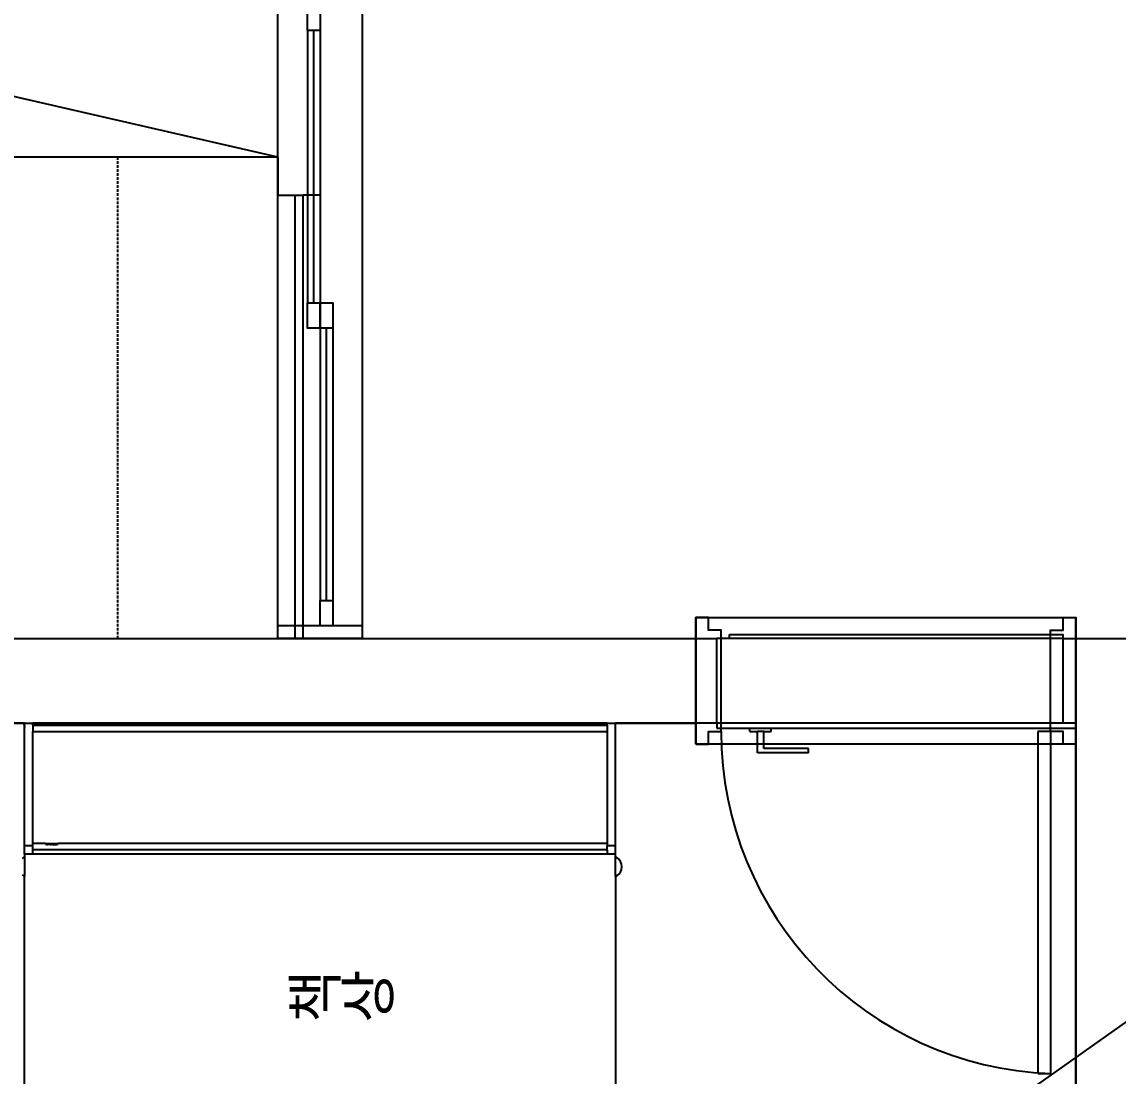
# Model space of a CAD drawing. Header units: millimetres. Extents: x -41292 to 298682, y -22072 to 33155.
# Drawn here: x 26438 to 29035, y -9335 to -6839 of the extents above; entities that cross this region are included whole.
import ezdxf

# ---------------------------------------------------------------- set-up
doc = ezdxf.new("R2010")
doc.units = ezdxf.units.MM
doc.linetypes.add('HIDDEN', pattern=[9.525, 6.35, -3.175])
for name, color, linetype in [('0-ELC TEXT', 7, 'Continuous'), ('벽1', 2, 'Continuous'), ('창호', 4, 'Continuous'), ('틀', 8, 'Continuous'), ('히든', 9, 'HIDDEN')]:
    doc.layers.add(name, color=color, linetype=linetype)
doc.styles.add('코레일둥고', font='@Microsoft JhengHei Light.ttf')

# ---------------------------------------------------------------- blocks, each defined once
blk = doc.blocks.new('rmfnasesx')
for p, q in [((54507.9, 8353), (54507.9, 8743)), ((54607.9, 8743), (54607.9, 8263)), ((54507.9, 8353), (52807.9, 8353)), ((54507.9, 8353), (54507.9, 8263)), ((54507.9, 8263), (54547.9, 8263)), ((54547.9, 8263), (54567.9, 8263)), ((54547.9, 8263), (54547.9, 7213)), ((54607.9, 8263), (54567.9, 8263)), ((54567.9, 7213), (54567.9, 8263)), ((55577.9, 7213), (55577.9, 7223)), ((55577.9, 7223), (56367.9, 7223)), ((56367.9, 7213), (56367.9, 7223)), ((52807.9, 7213), (54547.9, 7213)), ((54547.9, 7213), (54567.9, 7213)), ((54567.9, 7213), (55547.9, 7213)), ((55547.9, 7013), (55547.9, 7213)), ((55577.9, 7213), (55547.9, 7213)), ((56367.9, 7213), (55577.9, 7213)), ((56367.9, 7213), (56597.9, 7213)), ((56367.9, 7013), (56367.9, 7213)), ((53902.4, 7013), (52813.4, 7013)), ((53902.4, 7013), (53903.9, 7012.7)), ((53907.9, 7013), (53902.4, 7013)), ((53903.9, 7012.7), (53905.2, 7011.7)), ((53905.2, 7011.7), (53906.3, 7010.2)), ((53906.3, 7010.2), (53907.2, 7008.2)), ((53907.9, 7013), (53927.9, 7013)), ((53907.9, 7003.3), (53907.9, 7013)), ((53927.9, 7008), (53927.9, 7013)), ((55287.9, 7013), (53927.9, 7013)), ((55287.9, 7013), (55307.9, 7013)), ((55287.9, 7008), (55287.9, 7013)), ((55307.9, 6723), (55307.9, 7013)), ((55547.9, 7013), (55307.9, 7013)), ((55547.9, 7013), (55547.9, 7001)), ((56367.9, 7013), (55547.9, 7013)), ((56397.9, 7013), (56367.9, 7013)), ((56397.9, 7013), (56397.9, 7001)), ((53907.2, 7008.2), (53907.8, 7005.8)), ((53907.8, 7005.8), (53907.9, 7003.3)), ((53907.9, 6723), (53907.9, 7003.3)), ((53927.9, 7008), (55287.9, 7008)), ((53927.9, 7008), (53927.9, 6993)), ((53927.9, 6993), (55287.9, 6993)), ((53927.9, 6728), (53927.9, 6993)), ((55287.9, 7008), (55287.9, 6993)), ((55287.9, 6993), (55287.9, 6728)), ((55547.9, 7001), (55625.9, 7001)), ((55625.9, 6993), (55625.9, 7001)), ((55625.9, 7001), (55676.5, 7001)), ((55625.9, 6993), (55643.6, 6993)), ((55643.6, 6943), (55643.6, 6993)), ((55658.8, 6993), (55643.6, 6993)), ((55658.8, 6953), (55658.8, 6993)), ((55658.8, 6993), (55676.5, 6993)), ((55676.5, 6993), (55676.5, 7001)), ((55676.5, 7001), (56397.9, 7001)), ((56397.9, 5073), (56397.9, 7001)), ((55764.9, 6943), (55643.6, 6943)), ((55764.9, 6953), (55658.8, 6953)), ((55764.9, 6943), (55764.9, 6953)), ((53927.9, 6723), (53927.9, 6728)), ((53957.9, 6728), (53927.9, 6728)), ((53957.9, 6728), (53987.9, 6728)), ((53957.9, 6728), (53957.9, 6727)), ((53957.9, 6727), (53957.9, 6726.5)), ((53957.9, 6727), (53958.4, 6727)), ((53957.9, 6726.5), (53958.4, 6726.5)), ((53958.4, 6727), (53958.4, 6726.5)), ((53958.4, 6727), (53961.1, 6727)), ((53958.4, 6726.5), (53961.1, 6726.5)), ((53961.1, 6727), (53961.1, 6726.5)), ((53961.1, 6727), (53961.2, 6727)), ((53961.1, 6726.5), (53961.1, 6725.6)), ((53961.1, 6726.5), (53961.2, 6726.5)), ((53961.1, 6725.6), (53961.2, 6725.6)), ((53961.2, 6727), (53961.2, 6726.5)), ((53961.2, 6727), (53961.2, 6726.5)), ((53961.2, 6727), (53961.4, 6727)), ((53961.2, 6727), (53961.2, 6727)), ((53961.2, 6726.5), (53961.2, 6725.6)), ((53961.2, 6726.5), (53961.2, 6725.6)), ((53961.2, 6726.5), (53961.2, 6726.5)), ((53961.2, 6726.5), (53961.4, 6726.5)), ((53961.4, 6725.6), (53961.2, 6725.6)), ((53961.2, 6725.6), (53961.2, 6725.6)), ((53961.4, 6727), (53961.4, 6726.5)), ((53961.4, 6727), (53961.6, 6727)), ((53961.4, 6726.5), (53961.4, 6725.6)), ((53961.4, 6726.5), (53961.6, 6726.5)), ((53961.6, 6725.6), (53961.4, 6725.6)), ((53961.6, 6727), (53961.6, 6726.5)), ((53961.6, 6727), (53961.9, 6727)), ((53961.6, 6726.5), (53961.6, 6725.6)), ((53961.6, 6726.5), (53961.9, 6726.5)), ((53961.9, 6725.6), (53961.6, 6725.6)), ((53962, 6727), (53961.9, 6726.5)), ((53961.9, 6727), (53961.9, 6726.5)), ((53961.9, 6727), (53962, 6727)), ((53961.9, 6726.5), (53962, 6725.6)), ((53961.9, 6726.5), (53961.9, 6725.6)), ((53961.9, 6726.5), (53962.4, 6726.5)), ((53962, 6725.6), (53961.9, 6725.6)), ((53962, 6727), (53962.4, 6727)), ((53962, 6725.6), (53962.4, 6725.6)), ((53962.4, 6727), (53962.4, 6726.5)), ((53962.4, 6727), (53962.6, 6727)), ((53962.4, 6726.5), (53962.4, 6725.6)), ((53962.4, 6726.5), (53962.6, 6726.5)), ((53962.4, 6725.6), (53962.6, 6725.6)), ((53962.6, 6727), (53962.6, 6726.5)), ((53962.6, 6727), (53962.8, 6727)), ((53962.6, 6726.5), (53962.6, 6725.6)), ((53962.6, 6726.5), (53962.8, 6726.5)), ((53962.6, 6725.6), (53962.8, 6725.6)), ((53962.8, 6727), (53962.8, 6726.5)), ((53962.8, 6727), (53962.8, 6726.5)), ((53962.8, 6727), (53962.8, 6727)), ((53962.8, 6727), (53962.9, 6727)), ((53962.8, 6726.5), (53962.8, 6725.6)), ((53962.8, 6726.5), (53962.8, 6725.6)), ((53962.8, 6726.5), (53962.8, 6726.5)), ((53962.8, 6726.5), (53962.9, 6726.5)), ((53962.8, 6725.6), (53962.8, 6725.6)), ((53962.8, 6725.6), (53962.9, 6725.6)), ((53962.9, 6727), (53962.9, 6726.5)), ((53962.9, 6727), (53963.9, 6727)), ((53962.9, 6726.5), (53962.9, 6725.6)), ((53962.9, 6726.5), (53963.9, 6726.5)), ((53963.9, 6727), (53963.9, 6726.5)), ((53963.9, 6727), (53965.7, 6727)), ((53963.9, 6726.5), (53963.9, 6725.6)), ((53963.9, 6726.5), (53965.7, 6726.5)), ((53965.7, 6725.6), (53963.9, 6725.6)), ((53965.7, 6727), (53965.7, 6726.5)), ((53965.7, 6727), (53966.4, 6727)), ((53965.7, 6726.5), (53965.7, 6725.6)), ((53965.7, 6726.5), (53966.4, 6726.5)), ((53966.4, 6727), (53966.4, 6726.5)), ((53966.4, 6727), (53966.4, 6726.5)), ((53966.4, 6727), (53966.6, 6727)), ((53966.4, 6727), (53966.4, 6727)), ((53966.4, 6726.5), (53966.4, 6725.6)), ((53966.4, 6726.5), (53966.4, 6725.6)), ((53966.4, 6726.5), (53966.6, 6726.5)), ((53966.6, 6725.6), (53966.4, 6725.6)), ((53966.4, 6725.6), (53966.4, 6725.6)), ((53966.6, 6727), (53966.6, 6726.5)), ((53966.6, 6727), (53966.7, 6727)), ((53966.6, 6726.5), (53966.6, 6725.6)), ((53966.6, 6726.5), (53966.7, 6726.5)), ((53966.7, 6725.6), (53966.6, 6725.6)), ((53966.7, 6727), (53966.7, 6726.5)), ((53966.7, 6727), (53967, 6727)), ((53966.7, 6726.5), (53966.7, 6725.6)), ((53966.7, 6726.5), (53967, 6726.5)), ((53967, 6725.6), (53966.7, 6725.6)), ((53967, 6727), (53967, 6726.5)), ((53967, 6727), (53967.4, 6727)), ((53967, 6726.5), (53967, 6725.6)), ((53967, 6726.5), (53967.4, 6726.5)), ((53967.4, 6725.6), (53967, 6725.6)), ((53967.4, 6727), (53967.4, 6726.5)), ((53967.4, 6727), (53967.8, 6727)), ((53967.4, 6726.5), (53967.4, 6725.6)), ((53967.4, 6726.5), (53967.8, 6726.5)), ((53967.8, 6725.6), (53967.4, 6725.6)), ((53967.8, 6727), (53967.8, 6726.5)), ((53967.8, 6727), (53968.3, 6727)), ((53967.8, 6726.5), (53967.8, 6725.6)), ((53967.8, 6726.5), (53968.3, 6726.5)), ((53968.3, 6725.6), (53967.8, 6725.6)), ((53968.3, 6727), (53968.3, 6726.5)), ((53968.3, 6727), (53968.4, 6727)), ((53968.3, 6726.5), (53968.3, 6725.6)), ((53968.3, 6726.5), (53968.4, 6726.5)), ((53968.4, 6725.6), (53968.3, 6725.6)), ((53968.4, 6727), (53968.4, 6726.5)), ((53968.4, 6727), (53968.6, 6727)), ((53968.4, 6726.5), (53968.4, 6725.6)), ((53968.4, 6726.5), (53968.6, 6726.5)), ((53968.6, 6725.6), (53968.4, 6725.6)), ((53968.6, 6727), (53968.6, 6726.5)), ((53968.6, 6727), (53968.7, 6727)), ((53968.6, 6726.5), (53968.6, 6725.6)), ((53968.6, 6726.5), (53968.7, 6726.5)), ((53968.7, 6725.6), (53968.6, 6725.6)), ((53968.7, 6727), (53968.7, 6726.5)), ((53968.7, 6727), (53968.9, 6727)), ((53968.7, 6726.5), (53968.7, 6725.6)), ((53968.7, 6726.5), (53968.9, 6726.5)), ((53968.9, 6725.6), (53968.7, 6725.6)), ((53968.9, 6727), (53968.9, 6726.5)), ((53968.9, 6727), (53969, 6727)), ((53968.9, 6726.5), (53968.9, 6725.6)), ((53968.9, 6726.5), (53969, 6726.5)), ((53968.9, 6725.6), (53969, 6725.6)), ((53969, 6727), (53969, 6726.5)), ((53969, 6727), (53969.1, 6727)), ((53969, 6726.5), (53969, 6725.6)), ((53969, 6726.5), (53969.1, 6726.5)), ((53969, 6725.6), (53969.1, 6725.6)), ((53969.1, 6727), (53969.1, 6726.5)), ((53969.1, 6727), (53969.3, 6727)), ((53969.1, 6726.5), (53969.1, 6725.6)), ((53969.1, 6726.5), (53969.3, 6726.5)), ((53969.1, 6725.6), (53969.3, 6725.6)), ((53969.3, 6727), (53969.3, 6726.5)), ((53969.3, 6727), (53969.4, 6727)), ((53969.3, 6726.5), (53969.3, 6725.6)), ((53969.3, 6726.5), (53969.4, 6726.5)), ((53969.3, 6725.6), (53969.4, 6725.6)), ((53969.4, 6727), (53969.4, 6726.5)), ((53969.4, 6727), (53969.9, 6727)), ((53969.4, 6726.5), (53969.4, 6725.6)), ((53969.4, 6726.5), (53969.9, 6726.5)), ((53969.4, 6725.6), (53969.9, 6725.6)), ((53969.9, 6727), (53969.9, 6726.5)), ((53969.9, 6727), (53970.3, 6727)), ((53969.9, 6726.5), (53969.9, 6725.6)), ((53969.9, 6726.5), (53970.3, 6726.5)), ((53969.9, 6725.6), (53970.3, 6725.6)), ((53970.3, 6727), (53970.3, 6726.5)), ((53970.3, 6727), (53970.7, 6727)), ((53970.3, 6726.5), (53970.3, 6725.6)), ((53970.3, 6726.5), (53970.7, 6726.5)), ((53970.3, 6725.6), (53970.7, 6725.6)), ((53970.7, 6727), (53970.7, 6726.5)), ((53970.7, 6727), (53971, 6727)), ((53970.7, 6726.5), (53970.7, 6725.6)), ((53970.7, 6726.5), (53971, 6726.5)), ((53970.7, 6725.6), (53971, 6725.6)), ((53971, 6727), (53971, 6726.5)), ((53971, 6727), (53971.2, 6727)), ((53971, 6726.5), (53971, 6725.6)), ((53971, 6726.5), (53971.2, 6726.5)), ((53971, 6725.6), (53971.2, 6725.6)), ((53971.2, 6727), (53971.2, 6726.5)), ((53971.2, 6727), (53971.3, 6727)), ((53971.2, 6726.5), (53971.2, 6725.6)), ((53971.2, 6726.5), (53971.3, 6726.5)), ((53971.2, 6725.6), (53971.3, 6725.6)), ((53971.3, 6727), (53971.3, 6726.5)), ((53971.3, 6727), (53971.3, 6726.5)), ((53971.3, 6727), (53971.3, 6727)), ((53971.3, 6727), (53971.8, 6727)), ((53971.3, 6726.5), (53971.3, 6725.6)), ((53971.3, 6726.5), (53971.3, 6725.6)), ((53971.3, 6726.5), (53971.8, 6726.5)), ((53971.3, 6725.6), (53971.3, 6725.6)), ((53971.9, 6727), (53971.8, 6726.5)), ((53971.8, 6727), (53971.8, 6726.5)), ((53971.8, 6727), (53971.9, 6727)), ((53971.8, 6726.5), (53971.9, 6725.6)), ((53971.8, 6726.5), (53971.8, 6725.6)), ((53971.8, 6726.5), (53972, 6726.5)), ((53971.9, 6725.6), (53971.8, 6725.6)), ((53971.9, 6727), (53972, 6727)), ((53972, 6725.6), (53971.9, 6725.6)), ((53972, 6727), (53972, 6726.5)), ((53972, 6727), (53972.2, 6727)), ((53972, 6726.5), (53972, 6725.6)), ((53972, 6726.5), (53972.2, 6726.5)), ((53972.2, 6725.6), (53972, 6725.6)), ((53972.2, 6727), (53972.2, 6726.5)), ((53972.2, 6727), (53972.4, 6727)), ((53972.2, 6726.5), (53972.2, 6725.6)), ((53972.2, 6726.5), (53972.4, 6726.5)), ((53972.4, 6725.6), (53972.2, 6725.6)), ((53972.4, 6727), (53972.4, 6726.5)), ((53972.4, 6727), (53972.8, 6727)), ((53972.4, 6726.5), (53972.4, 6725.6)), ((53972.4, 6726.5), (53972.8, 6726.5)), ((53972.8, 6725.6), (53972.4, 6725.6)), ((53972.8, 6727), (53972.8, 6726.5)), ((53972.8, 6727), (53973.2, 6727)), ((53972.8, 6726.5), (53972.8, 6725.6)), ((53972.8, 6726.5), (53973.2, 6726.5)), ((53973.2, 6725.6), (53972.8, 6725.6)), ((53973.2, 6727), (53973.2, 6726.5)), ((53973.2, 6727), (53973.7, 6727)), ((53973.2, 6726.5), (53973.2, 6725.6)), ((53973.2, 6726.5), (53973.7, 6726.5)), ((53973.7, 6725.6), (53973.2, 6725.6)), ((53973.7, 6727), (53973.7, 6726.5)), ((53973.7, 6727), (53973.8, 6727)), ((53973.7, 6726.5), (53973.7, 6725.6)), ((53973.7, 6726.5), (53973.8, 6726.5)), ((53973.8, 6725.6), (53973.7, 6725.6)), ((53973.8, 6727), (53973.8, 6726.5)), ((53973.8, 6727), (53974, 6727)), ((53973.8, 6726.5), (53973.8, 6725.6)), ((53973.8, 6726.5), (53974, 6726.5)), ((53974, 6725.6), (53973.8, 6725.6)), ((53974, 6727), (53974, 6726.5)), ((53974, 6727), (53974.1, 6727)), ((53974, 6726.5), (53974, 6725.6)), ((53974, 6726.5), (53974.1, 6726.5)), ((53974.1, 6725.6), (53974, 6725.6)), ((53974.1, 6727), (53974.1, 6726.5)), ((53974.1, 6727), (53974.3, 6727)), ((53974.1, 6726.5), (53974.1, 6725.6)), ((53974.1, 6726.5), (53974.3, 6726.5)), ((53974.3, 6725.6), (53974.1, 6725.6)), ((53974.3, 6727), (53974.3, 6726.5)), ((53974.3, 6727), (53974.4, 6727)), ((53974.3, 6726.5), (53974.3, 6725.6)), ((53974.3, 6726.5), (53974.4, 6726.5)), ((53974.3, 6725.6), (53974.4, 6725.6)), ((53974.4, 6727), (53974.4, 6726.5)), ((53974.4, 6727), (53974.5, 6727)), ((53974.4, 6726.5), (53974.4, 6725.6)), ((53974.4, 6726.5), (53974.5, 6726.5)), ((53974.4, 6725.6), (53974.5, 6725.6)), ((53974.5, 6727), (53974.5, 6726.5)), ((53974.5, 6727), (53974.7, 6727)), ((53974.5, 6726.5), (53974.5, 6725.6)), ((53974.5, 6726.5), (53974.7, 6726.5)), ((53974.5, 6725.6), (53974.7, 6725.6)), ((53974.7, 6727), (53974.7, 6726.5)), ((53974.7, 6727), (53974.9, 6727)), ((53974.7, 6726.5), (53974.7, 6725.6)), ((53974.7, 6726.5), (53974.9, 6726.5)), ((53974.7, 6725.6), (53974.9, 6725.6)), ((53974.9, 6727), (53974.9, 6726.5)), ((53974.9, 6727), (53975.4, 6727)), ((53974.9, 6726.5), (53974.9, 6725.6)), ((53974.9, 6726.5), (53975.4, 6726.5)), ((53974.9, 6725.6), (53975.4, 6725.6)), ((53975.4, 6727), (53975.4, 6726.5)), ((53975.4, 6727), (53975.8, 6727)), ((53975.4, 6726.5), (53975.4, 6725.6)), ((53975.4, 6726.5), (53975.8, 6726.5)), ((53975.4, 6725.6), (53975.8, 6725.6)), ((53975.8, 6727), (53975.8, 6726.5)), ((53975.8, 6727), (53976.1, 6727)), ((53975.8, 6726.5), (53975.8, 6725.6)), ((53975.8, 6726.5), (53976.1, 6726.5)), ((53975.8, 6725.6), (53976.1, 6725.6)), ((53976.1, 6727), (53976.1, 6726.5)), ((53976.1, 6727), (53976.4, 6727)), ((53976.1, 6726.5), (53976.1, 6725.6)), ((53976.1, 6726.5), (53976.4, 6726.5)), ((53976.1, 6725.6), (53976.4, 6725.6)), ((53976.4, 6727), (53976.4, 6726.5)), ((53976.4, 6727), (53976.6, 6727)), ((53976.4, 6726.5), (53976.4, 6725.6)), ((53976.4, 6726.5), (53976.6, 6726.5)), ((53976.4, 6725.6), (53976.6, 6725.6)), ((53976.6, 6727), (53976.6, 6726.5)), ((53976.6, 6727), (53976.7, 6727)), ((53976.6, 6726.5), (53976.6, 6725.6)), ((53976.6, 6726.5), (53976.7, 6726.5)), ((53976.6, 6725.6), (53976.7, 6725.6)), ((53976.7, 6727), (53976.7, 6726.5)), ((53976.7, 6727), (53976.7, 6726.5)), ((53976.7, 6727), (53976.7, 6727)), ((53976.7, 6727), (53977.5, 6727)), ((53976.7, 6726.5), (53976.7, 6725.6)), ((53976.7, 6726.5), (53976.7, 6725.6)), ((53976.7, 6726.5), (53977.5, 6726.5)), ((53976.7, 6725.6), (53976.7, 6725.6)), ((53977.5, 6727), (53977.5, 6726.5)), ((53977.5, 6727), (53978.4, 6727)), ((53977.5, 6726.5), (53977.5, 6725.6)), ((53977.5, 6726.5), (53978.4, 6726.5)), ((53977.5, 6725.6), (53978.4, 6725.6)), ((53978.4, 6727), (53978.4, 6726.5)), ((53978.4, 6727), (53979.3, 6727)), ((53978.4, 6726.5), (53978.4, 6725.6)), ((53978.4, 6726.5), (53979.3, 6726.5)), ((53978.4, 6725.6), (53979.3, 6725.6)), ((53979.3, 6727), (53979.3, 6726.5)), ((53979.3, 6727), (53979.3, 6726.5)), ((53979.3, 6727), (53979.5, 6727)), ((53979.3, 6727), (53979.3, 6727)), ((53979.3, 6726.5), (53979.3, 6725.6)), ((53979.3, 6726.5), (53979.3, 6725.6)), ((53979.3, 6726.5), (53979.5, 6726.5)), ((53979.5, 6725.6), (53979.3, 6725.6)), ((53979.3, 6725.6), (53979.3, 6725.6)), ((53979.5, 6727), (53979.5, 6726.5)), ((53979.5, 6727), (53979.6, 6727)), ((53979.5, 6726.5), (53979.5, 6725.6)), ((53979.5, 6726.5), (53979.6, 6726.5)), ((53979.6, 6725.6), (53979.5, 6725.6)), ((53979.7, 6727), (53979.6, 6726.5)), ((53979.6, 6727), (53979.6, 6726.5)), ((53979.6, 6727), (53979.7, 6727)), ((53979.6, 6726.5), (53979.7, 6725.6)), ((53979.6, 6726.5), (53979.6, 6725.6)), ((53979.6, 6726.5), (53980, 6726.5)), ((53979.7, 6725.6), (53979.6, 6725.6)), ((53979.7, 6727), (53980, 6727)), ((53980, 6725.6), (53979.7, 6725.6)), ((53980, 6727), (53980, 6726.5)), ((53980, 6727), (53980, 6726.5)), ((53980, 6727), (53980, 6727)), ((53980, 6727), (53980.1, 6727)), ((53980, 6726.5), (53980, 6725.6)), ((53980, 6726.5), (53980, 6725.6)), ((53980, 6726.5), (53980.1, 6726.5)), ((53980.1, 6725.6), (53980, 6725.6)), ((53980, 6725.6), (53980, 6725.6)), ((53980.1, 6727), (53980.1, 6726.5)), ((53980.1, 6727), (53980.1, 6726.5)), ((53980.1, 6727), (53980.2, 6727)), ((53980.1, 6727), (53980.1, 6727)), ((53980.1, 6726.5), (53980.1, 6725.6)), ((53980.1, 6726.5), (53980.1, 6725.6)), ((53980.1, 6726.5), (53980.1, 6726.5)), ((53980.1, 6726.5), (53980.2, 6726.5)), ((53980.2, 6725.6), (53980.1, 6725.6)), ((53980.1, 6725.6), (53980.1, 6725.6)), ((53980.2, 6727), (53980.2, 6726.5)), ((53980.2, 6727), (53980.4, 6727)), ((53980.2, 6726.5), (53980.2, 6725.6)), ((53980.2, 6726.5), (53980.4, 6726.5)), ((53980.4, 6725.6), (53980.2, 6725.6)), ((53980.4, 6727), (53980.4, 6726.5)), ((53980.4, 6727), (53980.8, 6727)), ((53980.4, 6726.5), (53980.4, 6725.6)), ((53980.4, 6726.5), (53980.8, 6726.5)), ((53980.4, 6725.6), (53980.8, 6725.6)), ((53980.8, 6727), (53980.8, 6726.5)), ((53980.8, 6727), (53981.2, 6727)), ((53980.8, 6726.5), (53980.8, 6725.6)), ((53980.8, 6726.5), (53981.2, 6726.5)), ((53980.8, 6725.6), (53981.2, 6725.6)), ((53981.2, 6727), (53981.2, 6726.5)), ((53981.2, 6727), (53981.5, 6727)), ((53981.2, 6726.5), (53981.2, 6725.6)), ((53981.2, 6726.5), (53981.5, 6726.5)), ((53981.2, 6725.6), (53981.5, 6725.6)), ((53981.5, 6727), (53981.5, 6726.5)), ((53981.5, 6727), (53981.8, 6727)), ((53981.5, 6726.5), (53981.5, 6725.6)), ((53981.5, 6726.5), (53981.8, 6726.5)), ((53981.5, 6725.6), (53981.8, 6725.6)), ((53981.8, 6727), (53981.8, 6726.5)), ((53981.8, 6727), (53982, 6727)), ((53981.8, 6726.5), (53981.8, 6725.6)), ((53981.8, 6726.5), (53982, 6726.5)), ((53981.8, 6725.6), (53982, 6725.6)), ((53982, 6727), (53982, 6726.5)), ((53982, 6727), (53982, 6726.5)), ((53982, 6727), (53982.2, 6727)), ((53982, 6727), (53982, 6727)), ((53982, 6726.5), (53982, 6725.6)), ((53982, 6726.5), (53982, 6725.6)), ((53982, 6726.5), (53982.2, 6726.5)), ((53982.2, 6725.6), (53982, 6725.6)), ((53982, 6725.6), (53982, 6725.6)), ((53982.2, 6727), (53982.2, 6726.5)), ((53982.2, 6727), (53982.3, 6727)), ((53982.2, 6726.5), (53982.2, 6725.6)), ((53982.2, 6726.5), (53982.3, 6726.5)), ((53982.3, 6725.6), (53982.2, 6725.6)), ((53982.3, 6727), (53982.3, 6726.5)), ((53982.3, 6727), (53982.4, 6727)), ((53982.3, 6726.5), (53982.3, 6725.6)), ((53982.3, 6726.5), (53982.4, 6726.5)), ((53982.4, 6725.6), (53982.3, 6725.6)), ((53982.4, 6727), (53982.4, 6726.5)), ((53982.4, 6727), (53982.7, 6727)), ((53982.4, 6726.5), (53982.4, 6725.6)), ((53982.4, 6726.5), (53982.7, 6726.5)), ((53982.7, 6725.6), (53982.4, 6725.6)), ((53982.7, 6727), (53982.7, 6726.5)), ((53982.7, 6727), (53982.8, 6727)), ((53982.7, 6726.5), (53982.7, 6725.6)), ((53982.7, 6726.5), (53982.8, 6726.5)), ((53982.8, 6725.6), (53982.7, 6725.6)), ((53982.8, 6727), (53982.8, 6726.5)), ((53982.8, 6727), (53982.9, 6727)), ((53982.8, 6726.5), (53982.8, 6725.6)), ((53982.8, 6726.5), (53982.9, 6726.5)), ((53982.9, 6725.6), (53982.8, 6725.6)), ((53982.9, 6727), (53982.9, 6726.5)), ((53982.9, 6727), (53982.9, 6726.5)), ((53982.9, 6727), (53982.9, 6727)), ((53982.9, 6727), (53983.1, 6727)), ((53982.9, 6726.5), (53982.9, 6725.6)), ((53982.9, 6726.5), (53982.9, 6725.6)), ((53982.9, 6726.5), (53982.9, 6726.5)), ((53982.9, 6726.5), (53983.1, 6726.5)), ((53982.9, 6725.6), (53982.9, 6725.6)), ((53983.1, 6725.6), (53982.9, 6725.6)), ((53983.1, 6727), (53983.1, 6726.5)), ((53983.1, 6727), (53983.5, 6727)), ((53983.1, 6726.5), (53983.1, 6725.6)), ((53983.1, 6726.5), (53983.5, 6726.5)), ((53983.1, 6725.6), (53983.5, 6725.6)), ((53983.5, 6727), (53983.5, 6726.5)), ((53983.5, 6727), (53984, 6727)), ((53983.5, 6726.5), (53983.5, 6725.6)), ((53983.5, 6726.5), (53984, 6726.5)), ((53983.5, 6725.6), (53984, 6725.6)), ((53984, 6727), (53984, 6726.5)), ((53984, 6727), (53984.2, 6727)), ((53984, 6726.5), (53984, 6725.6)), ((53984, 6726.5), (53984.2, 6726.5)), ((53984, 6725.6), (53984.2, 6725.6)), ((53984.2, 6727), (53984.2, 6726.5)), ((53984.2, 6727), (53984.4, 6727)), ((53984.2, 6726.5), (53984.2, 6725.6)), ((53984.2, 6726.5), (53984.4, 6726.5)), ((53984.2, 6725.6), (53984.4, 6725.6)), ((53984.4, 6727), (53984.4, 6726.5)), ((53984.4, 6727), (53984.6, 6727)), ((53984.4, 6726.5), (53984.4, 6725.6)), ((53984.4, 6726.5), (53984.6, 6726.5)), ((53984.4, 6725.6), (53984.6, 6725.6)), ((53984.6, 6727), (53984.6, 6726.5)), ((53984.6, 6727), (53984.6, 6726.5)), ((53984.6, 6727), (53984.6, 6727)), ((53984.6, 6727), (53984.7, 6727)), ((53984.6, 6726.5), (53984.6, 6725.6)), ((53984.6, 6726.5), (53984.6, 6725.6)), ((53984.6, 6726.5), (53984.6, 6726.5)), ((53984.6, 6726.5), (53984.7, 6726.5)), ((53984.6, 6725.6), (53984.6, 6725.6)), ((53984.6, 6725.6), (53984.7, 6725.6)), ((53984.7, 6727), (53984.7, 6726.5)), ((53984.7, 6727), (53987.4, 6727)), ((53984.7, 6726.5), (53984.7, 6725.6)), ((53984.7, 6726.5), (53987.4, 6726.5)), ((53987.4, 6727), (53987.4, 6726.5)), ((53987.4, 6727), (53987.9, 6727)), ((53987.4, 6726.5), (53987.9, 6726.5)), ((53987.9, 6728), (53987.9, 6727)), ((55287.9, 6728), (53987.9, 6728)), ((53987.9, 6727), (53987.9, 6726.5)), ((55287.9, 6728), (55287.9, 6723)), ((53907.9, 6723), (53927.9, 6723)), ((53907.9, 6703), (53907.9, 6723)), ((53927.9, 6703), (53907.9, 6703)), ((53907.9, 6703), (53907.9, 6695.7)), ((53927.9, 6713), (53927.9, 6723)), ((53927.9, 6703), (53927.9, 6713)), ((55287.9, 6713), (53927.9, 6713)), ((55287.9, 6703), (53927.9, 6703)), ((55287.9, 6723), (55307.9, 6723)), ((55287.9, 6713), (55287.9, 6723)), ((55287.9, 6713), (55287.9, 6703)), ((55307.9, 6703), (55287.9, 6703)), ((55307.9, 6703), (55307.9, 6723)), ((55307.9, 6695.7), (55307.9, 6703)), ((53905.4, 6694.7), (53902.4, 6692.4)), ((53906.3, 6695), (53905.4, 6694.7)), ((53907.9, 6695.7), (53907.2, 6695.4)), ((53907.9, 6695.7), (53907.9, 6650.3)), ((55310.4, 6694.7), (55307.9, 6695.7)), ((55307.9, 6650.3), (55307.9, 6695.7)), ((55315.6, 6690.7), (55310.4, 6694.7)), ((55319.6, 6685.5), (55315.6, 6690.7)), ((55322.1, 6679.5), (55319.6, 6685.5)), ((55322.9, 6673), (55322.1, 6679.5)), ((55322.1, 6666.5), (55322.9, 6673)), ((53902.4, 6653.7), (53905.4, 6651.4)), ((53905.4, 6651.4), (53906.3, 6651)), ((53907.2, 6650.6), (53907.9, 6650.3)), ((53907.9, 6045.7), (53907.9, 6650.3)), ((55307.9, 6650.3), (55310.4, 6651.4)), ((55307.9, 6650.3), (55307.9, 6045.7)), ((55310.4, 6651.4), (55315.6, 6655.3)), ((55315.6, 6655.3), (55319.6, 6660.5)), ((55319.6, 6660.5), (55322.1, 6666.5))]:
    blk.add_line(p, q)

msp = doc.modelspace()

# ---------------------------------------------------------------- linework, layer by layer
msp.add_lwpolyline([(42289.27, 153.15), (21289.27, -14696.85)])
at = {"layer": '벽1'}
for p, q in [((25144.67, -8299.42), (27044.67, -8299.42)), ((27244.67, -8299.42), (27044.67, -8299.42)), ((27244.67, -8299.42), (28034.67, -8299.42)), ((28034.67, -8499.42), (28034.67, -8299.42)), ((28934.67, -8299.42), (29134.67, -8299.42)), ((28934.67, -8499.42), (28934.67, -8299.42)), ((25344.67, -8499.42), (28034.67, -8499.42)), ((28934.67, -8499.42), (28934.67, -13759.42))]:
    msp.add_line(p, q, dxfattribs=at)
at = {"layer": '창호'}
for p, q in [((27044.67, -7159.42), (25344.67, -6769.42)), ((27114.67, -6859.42), (27114.67, -7504.42)), ((27144.67, -6859.42), (27144.67, -7504.42)), ((27144.67, -7564.42), (27144.67, -8209.42)), ((27174.67, -7564.42), (27174.67, -8209.42))]:
    msp.add_line(p, q, dxfattribs=at)
msp.add_arc((28904.67, -8519.42), 810, 180, 267.87745, dxfattribs=at)
at = {"layer": '틀'}
for p, q in [((27044.67, -8299.42), (27044.67, -6769.42)), ((27244.67, -6769.42), (27244.67, -8299.42)), ((27129.67, -7504.42), (27129.67, -6859.42)), ((27044.67, -7159.42), (25344.67, -7159.42)), ((27159.67, -8209.42), (27159.67, -7564.42)), ((28034.67, -8249.42), (28934.67, -8249.42)), ((28034.67, -8549.42), (28034.67, -8249.42)), ((28934.67, -8249.42), (28934.67, -8549.42)), ((28934.67, -8549.42), (28934.67, -8249.42)), ((27244.67, -8269.42), (27044.67, -8269.42)), ((27244.67, -8299.42), (27044.67, -8299.42)), ((28844.67, -8519.42), (28844.67, -9328.86)), ((28874.67, -8519.42), (28844.67, -8519.42)), ((28874.67, -8519.42), (28874.67, -9329.42)), ((28934.67, -8549.42), (28034.67, -8549.42)), ((28874.67, -9329.42), (28844.67, -9329.42))]:
    msp.add_line(p, q, dxfattribs=at)
for points in [[(27144.67, -6859.42), (27114.67, -6859.42), (27114.67, -6799.42), (27144.67, -6799.42)], [(27144.67, -7564.42), (27114.67, -7564.42), (27114.67, -7504.42), (27144.67, -7504.42)], [(27174.67, -7564.42), (27144.67, -7564.42), (27144.67, -7504.42), (27174.67, -7504.42)], [(27174.67, -8269.42), (27144.67, -8269.42), (27144.67, -8209.42), (27174.67, -8209.42)]]:
    msp.add_lwpolyline(points, close=True, dxfattribs=at)
for points in [[(28034.67, -8549.42), (28064.67, -8549.42), (28064.67, -8519.42), (28094.67, -8519.42), (28094.67, -8279.42), (28064.67, -8279.42), (28064.67, -8249.42), (28034.67, -8249.42), (28034.67, -8549.42)], [(28934.67, -8549.42), (28904.67, -8549.42), (28904.67, -8519.42), (28874.67, -8519.42), (28874.67, -8279.42), (28904.67, -8279.42), (28904.67, -8249.42), (28934.67, -8249.42), (28934.67, -8549.42)]]:
    msp.add_lwpolyline(points, dxfattribs=at)
at = {"layer": '히든'}
msp.add_line((26664.67, -7159.42), (26664.67, -8299.42), dxfattribs=at)

# ---------------------------------------------------------------- block references
msp.add_blockref('rmfnasesx', (-27463.27, -15512.43))

# ---------------------------------------------------------------- texts
at = {"layer": '0-ELC TEXT', "style": '코레일둥고'}
msp.add_text('책상', height=100, dxfattribs=at).set_placement((27063.02, -9192.36))

doc.saveas('drawing.dxf')
